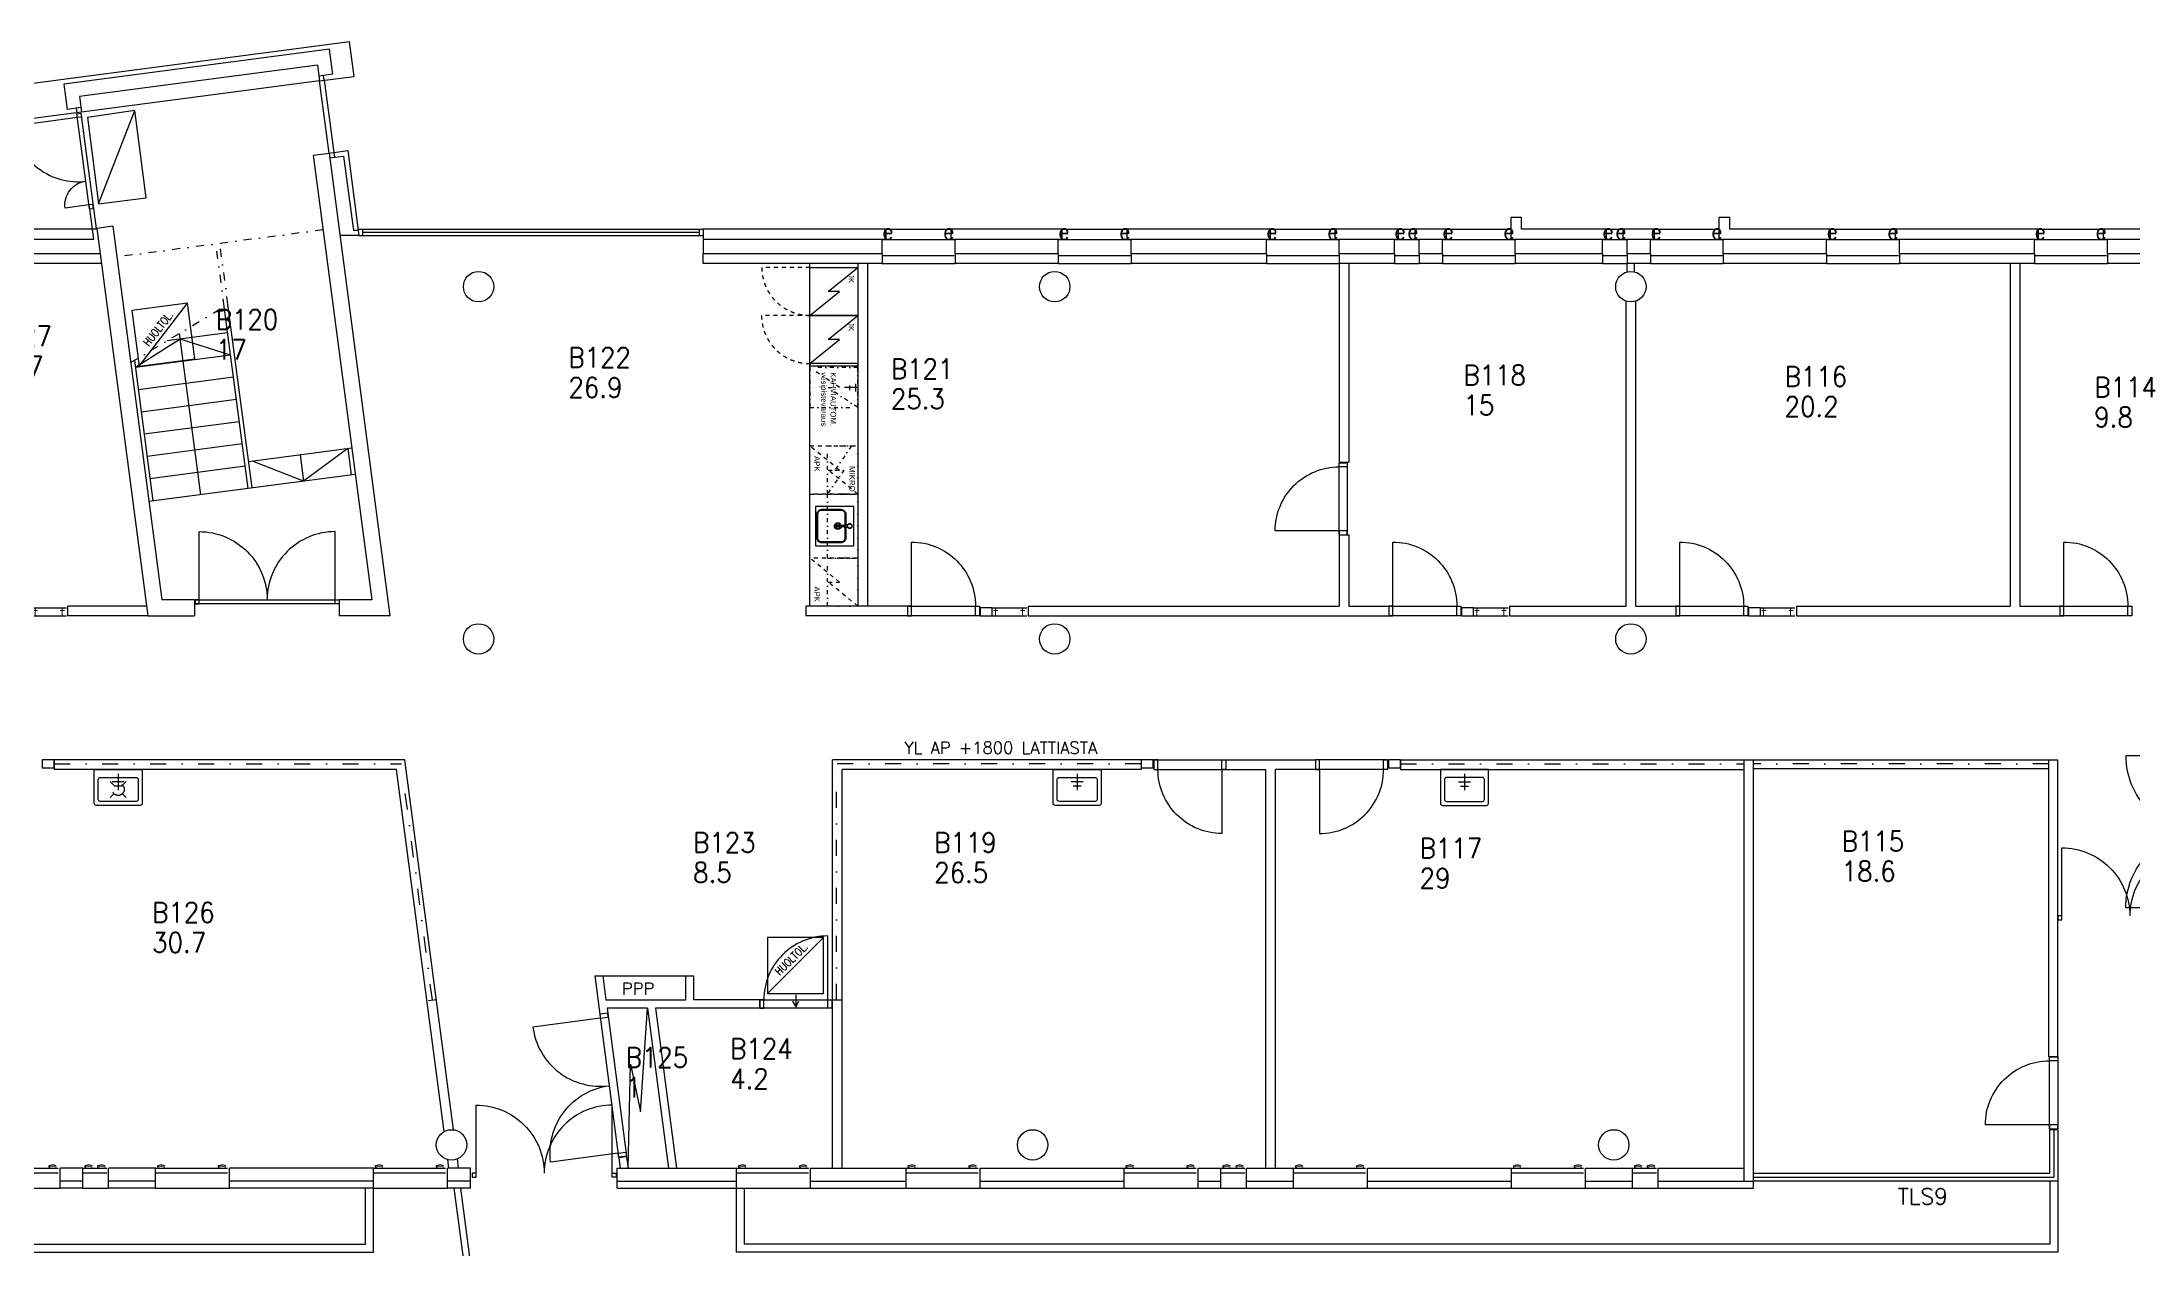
# Model space of a CAD drawing. Extents: x 8540 to 123584, y 9876 to 72527.
# Drawn here: x 46242 to 72365, y 52030 to 67098 of the extents above; entities that cross this region are included whole.
import ezdxf
from ezdxf.enums import TextEntityAlignment as Align

# ---------------------------------------------------------------- set-up
doc = ezdxf.new("R2010")
doc.units = 0
doc.header["$LTSCALE"] = 100
doc.header["$MEASUREMENT"] = 0
for name, pattern in [('KL', [2, 1, -1]), ('KP', [4, 2, -2]), ('PKL', [3, 1, -1, 0, -1]), ('PKP', [6, 2, -2, 0, -2])]:
    doc.linetypes.add(name, pattern=pattern)
for name, color, linetype in [('ART1100T0', 7, 'CONTINUOUS'), ('ART1100T3', 7, 'CONTINUOUS'), ('ART1100TB', 7, 'CONTINUOUS'), ('fm_omat', 7, 'CONTINUOUS'), ('M00402', 7, 'CONTINUOUS'), ('M06001', 7, 'CONTINUOUS'), ('M06037', 8, 'CONTINUOUS'), ('M06041', 8, 'CONTINUOUS'), ('M06051', 3, 'CONTINUOUS'), ('M06080', 253, 'CONTINUOUS'), ('M06081', 8, 'CONTINUOUS')]:
    doc.layers.add(name, color=color, linetype=linetype)
doc.styles.add('ARIAL', font='arial.ttf')
doc.styles.add('S', font='ROMANS.shx', dxfattribs={"width": 0.8})
doc.styles.get("Standard").update_dxf_attribs({"font": 'simplex.shx'})

# ---------------------------------------------------------------- blocks, each defined once
blk = doc.blocks.new('AIOA_SAVE1')
at = {"layer": 'M06081'}
for p, q in [((0, 0), (200, 0)), ((100, 75), (100, -75)), ((150, 50), (150, -50))]:
    blk.add_line(p, q, dxfattribs=at)
blk = doc.blocks.new('AIOA_SAPA6')
at = {"layer": 'M06081'}
for points in [[(0, 300), (425, 300, -0.414214), (450, 275), (450, -275, -0.414214), (425, -300), (0, -300)], [(100, 225, -0.414214), (125, 250), (375, 250, -0.414214), (400, 225), (400, -225, -0.414214), (375, -250), (125, -250, -0.414214), (100, -225)]]:
    blk.add_lwpolyline(points, format="xyb", close=True, dxfattribs=at)
blk.add_blockref('AIOA_SAVE1', (57, 0), dxfattribs=at)
blk = doc.blocks.new('AIOA_IKK-C')
at = {"layer": 'M06041', "linetype": 'ByBlock'}
for p, q in [((0, 0), (1000, 0)), ((0, -100), (1000, -100))]:
    blk.add_line(p, q, dxfattribs=at)
at = {"layer": 'M06037', "width": 0.9, "flags": 8}
for p in [(50, 0), (950, 0)]:
    blk.add_attdef('SARANA', text='', height=50, dxfattribs=at).set_placement(p, align=Align.MIDDLE)
at = {"layer": 'M06037', "width": 0.9}
for tag, p, flags in [('IKKKDI', (50, -700), 8), ('IKKNRO', (50, -850), 8), ('IKKYLE', (50, -1000), 9)]:
    blk.add_attdef(tag, p, '', height=125, dxfattribs=dict(at, flags=flags))
at = {"layer": 'M06041', "flags": 8}
blk.add_attdef('E', (0, 0), '', height=100, dxfattribs=at)
blk.add_attdef('E', text='', height=100, dxfattribs=at).set_placement((500, 0), align=Align.CENTER)
blk.add_attdef('E', text='', height=100, dxfattribs=at).set_placement((1000, 0), align=Align.RIGHT)
blk = doc.blocks.new('KAIVO2')
at = {"layer": 'M06081'}
for p, q in [((-50, 50), (-100, 100)), ((50, 50), (100, 100)), ((-100, -100), (-50, -50)), ((100, -100), (50, -50))]:
    blk.add_line(p, q, dxfattribs=at)
at = {"layer": 'M06081', "linetype": 'KP'}
blk.add_circle((0, 0), 75, dxfattribs=at)
blk = doc.blocks.new('AIOA_IKK-B')
at = {"layer": 'M06041', "linetype": 'ByBlock'}
for p, q in [((0, 100), (1000, 100)), ((0, 0), (1000, 0))]:
    blk.add_line(p, q, dxfattribs=at)
at = {"layer": 'M06037', "width": 0.9}
for tag, p, flags in [('IKKYLE', (50, 875), 9), ('IKKNRO', (50, 725), 8), ('IKKKDI', (50, 575), 8)]:
    blk.add_attdef(tag, p, '', height=125, dxfattribs=dict(at, flags=flags))
at = {"layer": 'M06037', "width": 0.9, "flags": 8}
for p in [(50, 0), (950, 0)]:
    blk.add_attdef('SARANA', text='', height=50, dxfattribs=at).set_placement(p, align=Align.MIDDLE)
at = {"layer": 'M06041', "flags": 8}
blk.add_attdef('F', (0, 0), '', height=100, dxfattribs=at)
blk.add_attdef('F', text='', height=100, dxfattribs=at).set_placement((500, 0), align=Align.CENTER)
blk.add_attdef('F', text='', height=100, dxfattribs=at).set_placement((1000, 0), align=Align.RIGHT)
blk = doc.blocks.new('A$C085C27ED')
at = {"layer": 'M06080'}
blk.add_line((603, 4230), (603, 4270), dxfattribs=at)
at = {"layer": 'M06080', "linetype": 'Continuous'}
for p, q in [((904, 999), (904, 1000)), ((913, 1009), (1013, 1010)), ((1014, 990), (914, 989)), ((1013, 1010), (1030, 1010)), ((1030, 990), (1014, 990)), ((1026, 998), (1026, 1002)), ((1034, 1011), (1103, 1026)), ((1103, 974), (1034, 988))]:
    blk.add_line(p, q, dxfattribs=at)
at = {"layer": 'M06080', "linetype": 'KL', "ltscale": 0.5}
for points in [[(603, 4231), (3, 4231, 0.414214), (603, 3631)], [(600, 3631), (0, 3631, 0.414214), (599, 3031)]]:
    blk.add_lwpolyline(points, format="xyb", dxfattribs=at)
at = {"layer": 'M06080'}
for points in [[(603, 3631), (974, 3930), (832, 3930), (1203, 4230)], [(603, 3031), (974, 3330), (832, 3330), (1203, 3630)], [(1203, 2730), (1035, 2730), (1035, 2730)], [(1100, 2757), (1100, 2696)], [(1176, 2776), (1176, 2679)]]:
    blk.add_lwpolyline(points, dxfattribs=at)
for points in [[(603, 0), (603, 4230), (1203, 4230), (1203, 0)], [(603, 3630), (603, 4230), (1203, 4230), (1203, 3630)], [(603, 3030), (603, 3630), (1203, 3630), (1203, 3030)], [(603, 3030), (603, 3000), (1203, 3000), (1203, 3030)], [(673, 1246), (673, 754), (1153, 754), (1153, 1246)]]:
    blk.add_lwpolyline(points, close=True, dxfattribs=at)
at = {"layer": 'M06080', "linetype": 'PKL', "ltscale": 0.5}
for points in [[(603, 2980), (603, 2480), (1203, 2480), (1203, 2980)], [(823, 1400), (823, 2000), (1203, 2000), (1203, 1400)], [(823, 600), (823, 1400), (1203, 1400), (1203, 600)], [(823, 0), (823, 600), (1203, 600), (1203, 0)]]:
    blk.add_lwpolyline(points, close=True, dxfattribs=at)
for points in [[(1203, 2480), (833, 2730), (974, 2730), (603, 2980)], [(1124, 2000), (918, 1700), (1030, 1700), (823, 1400)]]:
    blk.add_lwpolyline(points, dxfattribs=at)
at = {"layer": 'M06080', "linetype": 'KL', "ltscale": 0.5}
for points in [[(603, 1400), (603, 2000), (1203, 2000), (1203, 1400)], [(603, 600), (603, 1400), (1203, 1400), (1203, 600)]]:
    blk.add_lwpolyline(points, close=True, dxfattribs=at)
for points in [[(1203, 1400), (833, 1700), (974, 1700), (603, 2000)], [(1203, 0), (833, 300), (974, 300), (603, 600)]]:
    blk.add_lwpolyline(points, dxfattribs=at)
at = {"layer": 'M06080'}
blk.add_lwpolyline([(1053, 851, -0.414848), (993, 791), (753, 791, -0.414214), (693, 851), (693, 1149, -0.414214), (753, 1209), (993, 1209, -0.414931), (1053, 1149)], format="xyb", close=True, dxfattribs=at)
blk.add_lwpolyline([(1043, 851), (1043, 851, -0.414908), (993, 801), (753, 801, -0.414214), (703, 851), (703, 1149, -0.414214), (753, 1199), (993, 1199, -0.415), (1043, 1149), (1043, 851)], format="xyb", dxfattribs=at)
at = {"layer": 'M06080', "linetype": 'Continuous'}
for centre, radius in [((953, 1000), 42.2), ((953, 1000), 32.2), ((1103, 1000), 26)]:
    blk.add_circle(centre, radius, dxfattribs=at)
for centre, radius, start, end in [((913, 1000), 9, 90.2285, 180.199), ((914, 999), 10, 180.2286, 270.199), ((1036, 1002), 10, 101.954, 180.229), ((1036, 998), 9.99, 180.1933, 258.5887), ((1103, 1000), 30, 226.6965, 133.834)]:
    blk.add_arc(centre, radius, start, end, dxfattribs=at)
at = {"layer": 'M06080', "char_height": 70, "rotation": 270, "style": 'ARIAL'}
for s, width, insert, attachment_point in [('JK', 132.95, (1157, 4034), 3), ('JK', 176.13, (1157, 3434), 3), ('KAHVIAUTOM.\\Pvesipistevaraus', 1914.28, (932, 2921), 1), ('APK', 212.38, (728, 1680), 3), ('MIKRO', 417.65, (1167, 1428), 3), ('APK', 400.32, (728, 51), 3)]:
    blk.add_mtext_dynamic_manual_height_columns(s, width=width, gutter_width=1250, heights=[0], dxfattribs=dict(at, insert=insert, attachment_point=attachment_point))
blk = doc.blocks.new('AIOA_HUONE')
at = {"layer": 'ART1100T0', "width": 0.9}
blk.add_attdef('HNENUM', (56, 73), '', height=250, dxfattribs=at)
at = {"layer": 'ART1100T3', "width": 0.9}
blk.add_attdef('HNEALA', (56, -302), '', height=250, dxfattribs=at)

msp = doc.modelspace()

# ---------------------------------------------------------------- linework, layer by layer
at = {"layer": 'fm_omat'}
msp.add_line((55840, 60050), (55790, 60050), dxfattribs=at)
at = {"layer": 'M00402'}
msp.add_line((53252, 55430), (54292, 55430), dxfattribs=at)
msp.add_lwpolyline([(53568, 53030), (53599, 54327), (53725, 53733), (53809, 55030)], dxfattribs=at)
at = {"layer": 'M06001'}
for p, q in [((50087, 67098), (45095, 66441)), ((49837, 67005), (46516, 66568)), ((49878, 66693), (49837, 67005)), ((50144, 66667), (50087, 67098)), ((49687, 66809), (46712, 66417)), ((49687, 66809), (49713, 66610)), ((49878, 66693), (49705, 66670)), ((49713, 66610), (50144, 66667)), ((49772, 66618), (49764, 66678)), ((46516, 66568), (46557, 66255)), ((46712, 66417), (46738, 66219)), ((49713, 66610), (46738, 66219)), ((46738, 66219), (45152, 66010)), ((46731, 66278), (46557, 66255)), ((46671, 66270), (46679, 66211)), ((49633, 65682), (49832, 65708)), ((49633, 65682), (50364, 60130)), ((49832, 65708), (50065, 65739)), ((49832, 65708), (50592, 59930)), ((49839, 65649), (50013, 65672)), ((49891, 65716), (49899, 65657)), ((50013, 65672), (50136, 64740)), ((50065, 65739), (50204, 64680)), ((47128, 64794), (46929, 64768)), ((64605, 64630), (64605, 64910)), ((64605, 64910), (64735, 64910)), ((64735, 64760), (64735, 64910)), ((67205, 64630), (67205, 64910)), ((67205, 64910), (67335, 64910)), ((67335, 64760), (67335, 64910)), ((46870, 64760), (45405, 64760)), ((46887, 64630), (45405, 64630)), ((46870, 64760), (46887, 64630)), ((46931, 64760), (46870, 64760)), ((46929, 64768), (47566, 59930)), ((50204, 64680), (49967, 64680)), ((50196, 64740), (50136, 64740)), ((56795, 64760), (54505, 64760)), ((54505, 64760), (54505, 64630)), ((56795, 64630), (54505, 64630)), ((54505, 64630), (54505, 64450)), ((56745, 64450), (56745, 64630)), ((56795, 64630), (56795, 64760)), ((58995, 64760), (57605, 64760)), ((57605, 64630), (57605, 64760)), ((58995, 64630), (57605, 64630)), ((57655, 64450), (57655, 64630)), ((58945, 64450), (58945, 64630)), ((58995, 64630), (58995, 64760)), ((59805, 64630), (59805, 64760)), ((61595, 64760), (59805, 64760)), ((61595, 64630), (59805, 64630)), ((59855, 64450), (59855, 64630)), ((61545, 64450), (61545, 64630)), ((61595, 64630), (61595, 64760)), ((62405, 64630), (62405, 64760)), ((63195, 64760), (62405, 64760)), ((63195, 64630), (62405, 64630)), ((62455, 64450), (62455, 64630)), ((63145, 64450), (63145, 64630)), ((63195, 64630), (63195, 64760)), ((63795, 64760), (63405, 64760)), ((63405, 64630), (63405, 64760)), ((63795, 64630), (63405, 64630)), ((63455, 64450), (63455, 64630)), ((63745, 64450), (63745, 64630)), ((63795, 64630), (63795, 64760)), ((65795, 64630), (64605, 64630)), ((64655, 64450), (64655, 64630)), ((65795, 64760), (64735, 64760)), ((65745, 64450), (65745, 64630)), ((65795, 64630), (65795, 64760)), ((66395, 64760), (66005, 64760)), ((66005, 64630), (66005, 64760)), ((66395, 64630), (66005, 64630)), ((66055, 64450), (66055, 64630)), ((66345, 64450), (66345, 64630)), ((66395, 64630), (66395, 64760)), ((68595, 64630), (67205, 64630)), ((67255, 64450), (67255, 64630)), ((68595, 64760), (67335, 64760)), ((68545, 64450), (68545, 64630)), ((68595, 64630), (68595, 64760)), ((69405, 64630), (69405, 64760)), ((71195, 64760), (69405, 64760)), ((71195, 64630), (69405, 64630)), ((69455, 64450), (69455, 64630)), ((71145, 64450), (71145, 64630)), ((71195, 64630), (71195, 64760)), ((74195, 64760), (72005, 64760)), ((72005, 64630), (72005, 64760)), ((74065, 64630), (72005, 64630)), ((72055, 64450), (72055, 64630)), ((46971, 64450), (45455, 64450)), ((46987, 64330), (45455, 64330)), ((56745, 64450), (54505, 64450)), ((54505, 64330), (54505, 64450)), ((56745, 64330), (54505, 64330)), ((56440, 64330), (56440, 60050)), ((56560, 64330), (56560, 60050)), ((56745, 64450), (56745, 64330)), ((58945, 64450), (57655, 64450)), ((57655, 64450), (57655, 64330)), ((58945, 64330), (57655, 64330)), ((58945, 64450), (58945, 64330)), ((59855, 64450), (59855, 64330)), ((61545, 64450), (59855, 64450)), ((61545, 64330), (59855, 64330)), ((61545, 64450), (61545, 64330)), ((62455, 64450), (62455, 64330)), ((63145, 64450), (62455, 64450)), ((62455, 64330), (62455, 61850)), ((63145, 64330), (62455, 64330)), ((62575, 64330), (62575, 61850)), ((63145, 64450), (63145, 64330)), ((63745, 64450), (63455, 64450)), ((63455, 64450), (63455, 64330)), ((63745, 64330), (63455, 64330)), ((63745, 64450), (63745, 64330)), ((64655, 64450), (64655, 64330)), ((65745, 64450), (64655, 64450)), ((65745, 64330), (64655, 64330)), ((65745, 64450), (65745, 64330)), ((66345, 64450), (66055, 64450)), ((66055, 64450), (66055, 64330)), ((66055, 64225), (66055, 64330)), ((66345, 64330), (66055, 64330)), ((66145, 64225), (66145, 64330)), ((66345, 64450), (66345, 64330)), ((67255, 64450), (67255, 64330)), ((68545, 64450), (67255, 64450)), ((68545, 64330), (67255, 64330)), ((68545, 64450), (68545, 64330)), ((69455, 64450), (69455, 64330)), ((71145, 64450), (69455, 64450)), ((71145, 64330), (69455, 64330)), ((70840, 64330), (70840, 60050)), ((70960, 64330), (70960, 60050)), ((71145, 64450), (71145, 64330)), ((74195, 64450), (72055, 64450)), ((72055, 64450), (72055, 64330)), ((74195, 64330), (72055, 64330)), ((66040, 60050), (66040, 63860)), ((66160, 60050), (66160, 63860)), ((62455, 61850), (62575, 61850)), ((62455, 60940), (62575, 60940)), ((62455, 60940), (62455, 60050)), ((62575, 60940), (62575, 60050)), ((48148, 60130), (47742, 60130)), ((48148, 60130), (48148, 59930)), ((50364, 60130), (49958, 60130)), ((49958, 60130), (49958, 59930)), ((46569, 59930), (46569, 60050)), ((47551, 60050), (46569, 60050)), ((47566, 59930), (46569, 59930)), ((47566, 59930), (48148, 59930)), ((50592, 59930), (49958, 59930)), ((55790, 60050), (55790, 59930)), ((57060, 59930), (55790, 59930)), ((57060, 60050), (55840, 60050)), ((57060, 60050), (57060, 59930)), ((58570, 60050), (58570, 59930)), ((58570, 60050), (62455, 60050)), ((58570, 59930), (63075, 59930)), ((62575, 60050), (63075, 60050)), ((63075, 60050), (63075, 59930)), ((64585, 60050), (64585, 59930)), ((64585, 60050), (66040, 60050)), ((64585, 59930), (66660, 59930)), ((66160, 60050), (66660, 60050)), ((66660, 60050), (66660, 59930)), ((68170, 60050), (68170, 59930)), ((68170, 60050), (70840, 60050)), ((68170, 59930), (71460, 59930)), ((70960, 60050), (71460, 60050)), ((71460, 60050), (71460, 59930)), ((50779, 58130), (46397, 58130)), ((46397, 58130), (46397, 58010)), ((50674, 58010), (46397, 58010)), ((51269, 53486), (50674, 58010)), ((51387, 53508), (50779, 58130)), ((59980, 58130), (56124, 58130)), ((56124, 55130), (56124, 58130)), ((56244, 53030), (56244, 58010)), ((59980, 58010), (56244, 58010)), ((59980, 58130), (59980, 58010)), ((61040, 58130), (62160, 58130)), ((61040, 58130), (61040, 58010)), ((61040, 58010), (61540, 58010)), ((61540, 53030), (61540, 58010)), ((61660, 53030), (61660, 58010)), ((62160, 58010), (61660, 58010)), ((62160, 58130), (62160, 58010)), ((63220, 58130), (63220, 58010)), ((63220, 58130), (71325, 58130)), ((63220, 58010), (67514, 58010)), ((67514, 52865), (67514, 58130)), ((67634, 52780), (67634, 58130)), ((67634, 58020), (71325, 58020)), ((71325, 54420), (71325, 58130)), ((71325, 58130), (71435, 58130)), ((71435, 54420), (71435, 58130)), ((56124, 53030), (56124, 55793)), ((53152, 55430), (53215, 54952)), ((53152, 55430), (53252, 55430)), ((53252, 55430), (53292, 55130)), ((54292, 55130), (54292, 55430)), ((54292, 55430), (54392, 55430)), ((54392, 55130), (54392, 55430)), ((53292, 55130), (54292, 55130)), ((55214, 55130), (54392, 55130)), ((55214, 55030), (55214, 55130)), ((53314, 54965), (53215, 54952)), ((53809, 55030), (53305, 55030)), ((53305, 55030), (53314, 54965)), ((53809, 55030), (54073, 53030)), ((55214, 55030), (53910, 55030)), ((53910, 55030), (54174, 53030)), ((71435, 54420), (71325, 54420)), ((46470, 52780), (46470, 53030)), ((46755, 53030), (46470, 53030)), ((46755, 52780), (46755, 53030)), ((47663, 53030), (47075, 53030)), ((47075, 52780), (47075, 53030)), ((47663, 52780), (47663, 53030)), ((48588, 52780), (48588, 53030)), ((50386, 53030), (48588, 53030)), ((50386, 52780), (50386, 53030)), ((51312, 52780), (51312, 53030)), ((51597, 53030), (51312, 53030)), ((51329, 53030), (51315, 53136)), ((51450, 53030), (51435, 53145)), ((51597, 52780), (51597, 53030)), ((53430, 52780), (53430, 53030)), ((53430, 53030), (54925, 53030)), ((53550, 53170), (53451, 53157)), ((53451, 53157), (53468, 53030)), ((53550, 53170), (53568, 53030)), ((54925, 52780), (54925, 53030)), ((55850, 53030), (57043, 53030)), ((55850, 52780), (55850, 53030)), ((57043, 52780), (57043, 53030)), ((57969, 52780), (57969, 53030)), ((57969, 53030), (59767, 53030)), ((59767, 52780), (59767, 53030)), ((60692, 52780), (60692, 53030)), ((60692, 53030), (60977, 53030)), ((60977, 52780), (60977, 53030)), ((61297, 52780), (61297, 53030)), ((61297, 53030), (61885, 53030)), ((61885, 52780), (61885, 53030)), ((62810, 53030), (64608, 53030)), ((62810, 52780), (62810, 53030)), ((64608, 52780), (64608, 53030)), ((65533, 52780), (65533, 53030)), ((65533, 53030), (66121, 53030)), ((66121, 52780), (66121, 53030)), ((66441, 52780), (66441, 53030)), ((66441, 53030), (67514, 53030)), ((46755, 52865), (46470, 52865)), ((46755, 52780), (46470, 52780)), ((47663, 52865), (47075, 52865)), ((47663, 52780), (47075, 52780)), ((50386, 52865), (48588, 52865)), ((50386, 52780), (48588, 52780)), ((51597, 52865), (51312, 52865)), ((51597, 52780), (51312, 52780)), ((53430, 52865), (54925, 52865)), ((53430, 52780), (54925, 52780)), ((55850, 52865), (57043, 52865)), ((55850, 52780), (57043, 52780)), ((57969, 52865), (59767, 52865)), ((57969, 52780), (59767, 52780)), ((60692, 52865), (60977, 52865)), ((60692, 52780), (60977, 52780)), ((61297, 52865), (61885, 52865)), ((61297, 52780), (61885, 52780)), ((62810, 52865), (64608, 52865)), ((62810, 52780), (64608, 52780)), ((65533, 52865), (66121, 52865)), ((65533, 52780), (66121, 52780)), ((66441, 52865), (67634, 52865)), ((66441, 52780), (67634, 52780))]:
    msp.add_line(p, q, dxfattribs=at)
for centre in [(51700, 64040), (58900, 64040), (66100, 64040), (51700, 59640), (58900, 59640), (66100, 59640), (51362, 53320), (58624, 53320), (65886, 53320)]:
    msp.add_circle(centre, 190, dxfattribs=at)
at = {"layer": 'M06037'}
for p, q in [((46952, 65073), (47403, 66242)), ((47128, 64794), (47742, 60130)), ((47459, 63047), (48061, 63832)), ((48412, 63726), (48527, 63741)), ((48820, 61520), (48521, 63791)), ((48869, 61527), (48567, 63819)), ((48564, 63464), (47806, 63364)), ((47960, 63455), (48225, 61442)), ((47399, 63120), (47630, 61364)), ((48600, 63186), (47411, 63029)), ((48637, 62908), (47447, 62752)), ((48673, 62631), (47484, 62474)), ((48710, 62353), (47520, 62196)), ((48746, 62075), (47557, 61919)), ((50115, 62024), (48826, 61854)), ((49470, 61939), (49514, 61612)), ((50065, 62017), (50108, 61690)), ((50158, 61696), (47580, 61357)), ((48783, 61798), (47593, 61641)), ((55311, 55210), (56011, 55910))]:
    msp.add_line(p, q, dxfattribs=at)
at = {"layer": 'M06037', "linetype": 'PKL'}
for p, q in [((49756, 64750), (47178, 64411)), ((48521, 63791), (48418, 64574)), ((48567, 63819), (48467, 64580)), ((47352, 63092), (48567, 63819))]:
    msp.add_line(p, q, dxfattribs=at)
at = {"layer": 'M06037'}
for points in [[(46952, 65073), (47547, 65151), (47403, 66242), (46813, 66153)], [(47459, 63047), (48153, 63138), (48061, 63832), (47367, 63741)], [(55311, 55210), (56011, 55210), (56011, 55910), (55311, 55910)]]:
    msp.add_lwpolyline(points, close=True, dxfattribs=at)
for points in [[(48600, 63186), (47969, 63385), (47411, 63029)], [(50065, 62017), (49514, 61612), (48876, 61861)]]:
    msp.add_lwpolyline(points, dxfattribs=at)
at = {"layer": 'M06041'}
for p, q in [((49772, 66618), (49891, 65716)), ((49832, 65708), (49713, 66610)), ((50193, 64760), (54505, 64760)), ((50204, 64680), (54505, 64680)), ((50254, 64680), (50254, 64760)), ((50254, 64720), (54455, 64720)), ((54455, 64760), (54455, 64680)), ((56795, 64760), (57605, 64760)), ((58995, 64760), (59805, 64760)), ((61595, 64760), (62405, 64760)), ((63195, 64760), (63405, 64760)), ((63795, 64760), (64605, 64760)), ((65795, 64760), (66005, 64760)), ((66395, 64760), (67205, 64760)), ((68595, 64760), (69405, 64760)), ((71195, 64760), (72005, 64760)), ((56745, 64330), (57655, 64330)), ((58945, 64330), (59855, 64330)), ((61545, 64330), (62455, 64330)), ((63145, 64330), (63455, 64330)), ((63745, 64330), (64655, 64330)), ((65745, 64330), (66055, 64330)), ((66345, 64330), (67255, 64330)), ((68545, 64330), (69455, 64330)), ((71145, 64330), (72055, 64330)), ((51074, 55123), (51173, 55137)), ((71335, 52967), (71335, 53510)), ((71435, 53510), (71335, 53510)), ((71385, 53510), (71385, 52917)), ((71435, 53510), (71435, 52867)), ((45545, 52780), (46470, 52780)), ((46755, 52780), (47075, 52780)), ((47663, 52780), (48588, 52780)), ((50386, 52780), (51312, 52780)), ((51392, 52780), (51912, 48830)), ((51473, 52780), (51992, 48840)), ((54925, 52780), (55850, 52780)), ((57043, 52780), (57969, 52780)), ((59767, 52780), (60692, 52780)), ((60977, 52780), (61297, 52780)), ((61885, 52780), (62810, 52780)), ((64608, 52780), (65533, 52780)), ((66121, 52780), (66441, 52780)), ((67634, 52967), (71335, 52967)), ((67634, 52917), (71385, 52917)), ((71435, 52867), (67634, 52867))]:
    msp.add_line(p, q, dxfattribs=at)
at = {"layer": 'M06041', "linetype": 'PKP'}
for p, q in [((46397, 58080), (50735, 58080)), ((51123, 55130), (50735, 58080)), ((56174, 55130), (56174, 58080)), ((59980, 58080), (56174, 58080)), ((63220, 58080), (67514, 58080)), ((71325, 58080), (67634, 58080)), ((56124, 55130), (56244, 55130))]:
    msp.add_line(p, q, dxfattribs=at)
at = {"layer": 'M06051', "linetype": 'ByBlock'}
for p, q in [((46680, 66201), (46730, 66208)), ((46837, 65011), (46680, 66201)), ((46687, 66152), (46680, 66201)), ((46736, 66158), (46687, 66152)), ((46730, 66208), (46886, 65018)), ((46730, 66208), (46736, 66158)), ((46880, 65067), (46830, 65061)), ((46830, 65061), (46837, 65011)), ((46886, 65018), (46880, 65067)), ((46837, 65011), (46886, 65018)), ((62455, 60940), (62455, 61840)), ((62555, 61840), (62555, 60940)), ((48158, 60130), (48158, 60080)), ((48158, 60130), (49958, 60130)), ((48208, 60130), (48158, 60130)), ((48208, 60080), (48208, 60130)), ((49908, 60080), (49908, 60130)), ((49908, 60130), (49958, 60130)), ((49958, 60130), (49958, 60080)), ((49958, 60080), (48158, 60080)), ((48158, 60080), (48208, 60080)), ((49958, 60080), (49908, 60080)), ((57060, 60050), (57960, 60050)), ((57110, 60050), (57060, 60050)), ((57060, 60050), (57060, 59930)), ((57960, 59930), (57060, 59930)), ((57060, 59930), (57110, 59930)), ((57110, 59930), (57110, 60050)), ((57910, 59930), (57910, 60050)), ((57910, 60050), (57960, 60050)), ((57960, 59930), (57910, 59930)), ((57960, 60050), (57960, 59930)), ((63075, 60050), (63975, 60050)), ((63125, 60050), (63075, 60050)), ((63075, 60050), (63075, 59930)), ((63975, 59930), (63075, 59930)), ((63075, 59930), (63125, 59930)), ((63125, 59930), (63125, 60050)), ((63925, 59930), (63925, 60050)), ((63925, 60050), (63975, 60050)), ((63975, 59930), (63925, 59930)), ((63975, 60050), (63975, 59930)), ((66660, 60050), (67560, 60050)), ((66710, 60050), (66660, 60050)), ((66660, 60050), (66660, 59930)), ((67560, 59930), (66660, 59930)), ((66660, 59930), (66710, 59930)), ((66710, 59930), (66710, 60050)), ((67510, 59930), (67510, 60050)), ((67510, 60050), (67560, 60050)), ((67560, 59930), (67510, 59930)), ((67560, 60050), (67560, 59930)), ((71460, 60050), (72360, 60050)), ((71510, 60050), (71460, 60050)), ((71460, 60050), (71460, 59930)), ((72360, 59930), (71460, 59930)), ((71460, 59930), (71510, 59930)), ((71510, 59930), (71510, 60050)), ((72310, 59930), (72310, 60050)), ((72310, 60050), (72360, 60050)), ((72360, 59930), (72310, 59930)), ((72360, 60050), (72360, 59930)), ((60140, 58130), (61040, 58130)), ((60190, 58130), (60140, 58130)), ((60140, 58130), (60140, 58010)), ((60140, 58010), (61040, 58010)), ((60140, 58010), (60190, 58010)), ((60190, 58010), (60190, 58130)), ((60990, 58130), (61040, 58130)), ((60990, 58010), (60990, 58130)), ((61040, 58010), (60990, 58010)), ((61040, 58130), (61040, 58010)), ((63060, 58130), (62160, 58130)), ((62210, 58130), (62160, 58130)), ((62160, 58130), (62160, 58010)), ((63060, 58010), (62160, 58010)), ((62160, 58010), (62210, 58010)), ((62210, 58010), (62210, 58130)), ((63010, 58010), (63010, 58130)), ((63010, 58130), (63060, 58130)), ((63060, 58010), (63010, 58010)), ((63060, 58130), (63060, 58010)), ((71435, 56130), (71435, 56180)), ((71485, 56180), (71435, 56180)), ((71435, 56180), (71435, 56130)), ((71485, 56130), (71485, 56180)), ((71435, 56130), (71485, 56130)), ((55214, 55130), (56114, 55130)), ((53215, 54952), (53449, 53167)), ((53314, 54965), (53549, 53180)), ((56114, 55030), (55214, 55030)), ((71330, 53520), (71330, 54420)), ((71330, 54370), (71330, 54420)), ((71330, 54420), (71435, 54420)), ((71435, 54370), (71330, 54370)), ((71435, 54420), (71435, 53520)), ((71435, 54420), (71435, 54370)), ((71435, 53570), (71330, 53570)), ((71330, 53570), (71330, 53520)), ((71435, 53520), (71435, 53570)), ((71330, 53520), (71435, 53520)), ((51620, 52967), (51620, 52917)), ((51670, 52967), (51620, 52967)), ((51620, 52967), (51620, 52917)), ((51620, 52917), (51670, 52917)), ((51670, 52917), (51670, 52967)), ((53370, 52917), (53370, 52967)), ((53370, 52967), (53420, 52967)), ((53420, 52917), (53370, 52917)), ((53420, 52967), (53420, 52917)), ((53420, 52967), (53420, 52917))]:
    msp.add_line(p, q, dxfattribs=at)
at = {"layer": 'M06051'}
for p, q in [((46837, 65011), (46870, 64759)), ((46886, 65018), (46920, 64767)), ((58120, 60030), (57970, 60030)), ((57970, 60030), (57970, 59930)), ((57970, 59930), (58120, 59930)), ((58120, 59930), (58120, 60030)), ((64135, 60030), (63985, 60030)), ((63985, 60030), (63985, 59930)), ((63985, 59930), (64135, 59930)), ((64135, 59930), (64135, 60030)), ((67720, 60030), (67570, 60030)), ((67570, 60030), (67570, 59930)), ((67570, 59930), (67720, 59930)), ((67720, 59930), (67720, 60030)), ((46397, 58130), (46247, 58130)), ((46247, 58130), (46247, 58030)), ((46247, 58030), (46397, 58030)), ((46397, 58030), (46397, 58130)), ((60130, 58130), (59980, 58130)), ((59980, 58130), (59980, 58030)), ((59980, 58030), (60130, 58030)), ((60130, 58030), (60130, 58130)), ((63220, 58130), (63070, 58130)), ((63070, 58130), (63070, 58030)), ((63070, 58030), (63220, 58030)), ((63220, 58030), (63220, 58130)), ((55664, 55193), (55664, 55046)), ((55623, 55114), (55664, 55046)), ((55664, 55046), (55704, 55114))]:
    msp.add_line(p, q, dxfattribs=at)
at = {"layer": 'M06051', "linetype": 'ByBlock'}
for points in [[(46687, 66152), (45894, 66047, 0.414214), (46791, 65358, 0.671351)], [(46830, 65061), (46533, 65022, -0.414214), (46791, 65358, -0.671351)], [(62455, 60990), (61655, 60990, -0.414214), (62455, 61790, -0.671351)], [(48208, 60130), (48208, 60980, -0.414214), (49058, 60130, -0.671351)], [(49908, 60130), (49908, 60980, 0.414214), (49058, 60130, 0.671351)], [(57110, 60050), (57110, 60850, -0.414214), (57910, 60050, -0.671351)], [(63125, 60050), (63125, 60850, -0.414214), (63925, 60050, -0.671351)], [(66710, 60050), (66710, 60850, -0.414214), (67510, 60050, -0.671351)], [(71510, 60050), (71510, 60850, -0.414214), (72310, 60050, -0.671351)], [(60990, 58010), (60990, 57210, -0.414214), (60190, 58010, -0.671351)], [(62210, 58010), (62210, 57210, 0.414214), (63010, 58010, 0.671351)], [(73235, 58180), (72285, 58180, 0.414214), (73235, 57230, 0.671351)], [(73235, 56280), (72285, 56280, -0.414214), (73235, 57230, -0.671351)], [(71485, 56180), (71485, 57030, -0.414214), (72335, 56180, -0.671351)], [(73185, 56180), (73185, 57030, 0.414214), (72335, 56180, 0.671351)], [(56064, 55130), (56064, 55930, 0.414214), (55264, 55130, 0.671351)], [(53221, 54902), (52378, 54791, 0.414214), (53332, 54059, 0.671351)], [(71330, 53570), (70530, 53570, -0.414214), (71330, 54370, -0.671351)], [(51670, 52967), (51670, 53817, -0.414214), (52520, 52967, -0.671351)], [(53370, 52967), (53370, 53817, 0.414214), (52520, 52967, 0.671351)], [(53443, 53217), (52600, 53106, -0.414214), (53332, 54059, -0.671351)]]:
    msp.add_lwpolyline(points, format="xyb", dxfattribs=at)
for points in [[(62555, 61840), (62555, 61790), (62455, 61790), (62455, 61840)], [(62555, 60940), (62555, 60990), (62455, 60990), (62455, 60940)], [(55214, 55030), (55264, 55030), (55264, 55130), (55214, 55130)], [(56114, 55030), (56064, 55030), (56064, 55130), (56114, 55130)], [(53215, 54952), (53221, 54902), (53320, 54915), (53314, 54965)], [(53449, 53167), (53443, 53217), (53542, 53230), (53549, 53180)]]:
    msp.add_lwpolyline(points, close=True, dxfattribs=at)
at = {"layer": 'M06080'}
for points in [[(25646, 35586), (26340, 35678), (24181, 52080), (50286, 52080), (50286, 52780)], [(25659, 35487), (26453, 35591), (24295, 51980), (50386, 51980), (50386, 52780)], [(71435, 52867), (71435, 51980), (54925, 51980), (54925, 52780)], [(71335, 52867), (71335, 52080), (55025, 52080), (55025, 52780)]]:
    msp.add_lwpolyline(points, dxfattribs=at)

# ---------------------------------------------------------------- block references
at = {"layer": 'ART1100TB'}
for p, values in [((48360, 63432), {'HNENUM': 'B120', 'HNEALA': '17'}), ((45530, 63226), {'HNENUM': 'B127', 'HNEALA': '11.7'}), ((52767, 62958), {'HNENUM': 'B122', 'HNEALA': '26.9'}), ((56797, 62815), {'HNENUM': 'B121', 'HNEALA': '25.3'}), ((63952, 62738), {'HNENUM': 'B118', 'HNEALA': '15'}), ((67965, 62719), {'HNENUM': 'B116', 'HNEALA': '20.2'}), ((71835, 62587), {'HNENUM': 'B114', 'HNEALA': '9.8'}), ((54325, 56899), {'HNENUM': 'B123', 'HNEALA': '8.5'}), ((57338, 56898), {'HNENUM': 'B119', 'HNEALA': '26.5'}), ((68678, 56915), {'HNENUM': 'B115', 'HNEALA': '18.6'}), ((63404, 56828), {'HNENUM': 'B117', 'HNEALA': '29'}), ((47565, 56026), {'HNENUM': 'B126', 'HNEALA': '30.7'}), ((54788, 54324), {'HNENUM': 'B124', 'HNEALA': '4.2'}), ((53482, 54215), {'HNENUM': 'B125', 'HNEALA': '1'})]:
    msp.add_blockref('AIOA_HUONE', p, dxfattribs=at).add_auto_attribs(values)
at = {"layer": 'M06041'}
ref = msp.add_blockref('AIOA_IKK-C', (56745, 64630), dxfattribs=dict(at, xscale=0.9, yscale=2, zscale=0.9))
ref.add_attrib('E', 'e', dxfattribs={"height": 200, "width": 0.9, "flags": 2}).set_placement((57645, 64630), align=Align.RIGHT)
ref.add_attrib('E', 'e', (56745, 64630), dxfattribs={"height": 200, "width": 0.9, "flags": 2})
ref.add_attrib('E', 'e', dxfattribs={"height": 0.18, "width": 1.35, "flags": 2}).set_placement((57645, 64630), align=Align.CENTER)
ref = msp.add_blockref('AIOA_IKK-C', (58945, 64630), dxfattribs=dict(at, xscale=0.9, yscale=2, zscale=0.9))
ref.add_attrib('E', 'e', dxfattribs={"height": 200, "width": 0.9, "flags": 2}).set_placement((59845, 64630), align=Align.RIGHT)
ref.add_attrib('E', 'e', (58945, 64630), dxfattribs={"height": 200, "width": 0.9, "flags": 2})
ref.add_attrib('E', 'e', dxfattribs={"height": 0.18, "width": 1.35, "flags": 2}).set_placement((59845, 64630), align=Align.CENTER)
ref = msp.add_blockref('AIOA_IKK-C', (61545, 64630), dxfattribs=dict(at, xscale=0.9, yscale=2, zscale=0.9))
ref.add_attrib('E', 'e', dxfattribs={"height": 200, "width": 0.9, "flags": 2}).set_placement((62445, 64630), align=Align.RIGHT)
ref.add_attrib('E', 'e', (61545, 64630), dxfattribs={"height": 200, "width": 0.9, "flags": 2})
ref.add_attrib('E', 'e', dxfattribs={"height": 0.18, "width": 1.35, "flags": 2}).set_placement((62445, 64630), align=Align.CENTER)
ref = msp.add_blockref('AIOA_IKK-C', (63145, 64630), dxfattribs=dict(at, xscale=0.3, yscale=2, zscale=0.3))
ref.add_attrib('E', 'e', dxfattribs={"height": 200, "width": 0.9, "flags": 2}).set_placement((63445, 64630), align=Align.RIGHT)
ref.add_attrib('E', 'e', (63145, 64630), dxfattribs={"height": 200, "width": 0.9, "flags": 2})
ref.add_attrib('E', 'e', dxfattribs={"height": 0.18, "width": 1.35, "flags": 2}).set_placement((63445, 64630), align=Align.CENTER)
ref = msp.add_blockref('AIOA_IKK-C', (63745, 64630), dxfattribs=dict(at, xscale=0.9, yscale=2, zscale=0.9))
ref.add_attrib('E', 'e', dxfattribs={"height": 200, "width": 0.9, "flags": 2}).set_placement((64645, 64630), align=Align.RIGHT)
ref.add_attrib('E', 'e', (63745, 64630), dxfattribs={"height": 200, "width": 0.9, "flags": 2})
ref.add_attrib('E', 'e', dxfattribs={"height": 0.18, "width": 1.35, "flags": 2}).set_placement((64645, 64630), align=Align.CENTER)
ref = msp.add_blockref('AIOA_IKK-C', (65745, 64630), dxfattribs=dict(at, xscale=0.3, yscale=2, zscale=0.3))
ref.add_attrib('E', 'e', dxfattribs={"height": 200, "width": 0.9, "flags": 2}).set_placement((66045, 64630), align=Align.RIGHT)
ref.add_attrib('E', 'e', (65745, 64630), dxfattribs={"height": 200, "width": 0.9, "flags": 2})
ref.add_attrib('E', 'e', dxfattribs={"height": 0.18, "width": 1.35, "flags": 2}).set_placement((66045, 64630), align=Align.CENTER)
ref = msp.add_blockref('AIOA_IKK-C', (66345, 64630), dxfattribs=dict(at, xscale=0.9, yscale=2, zscale=0.9))
ref.add_attrib('E', 'e', dxfattribs={"height": 200, "width": 0.9, "flags": 2}).set_placement((67245, 64630), align=Align.RIGHT)
ref.add_attrib('E', 'e', (66345, 64630), dxfattribs={"height": 200, "width": 0.9, "flags": 2})
ref.add_attrib('E', 'e', dxfattribs={"height": 0.18, "width": 1.35, "flags": 2}).set_placement((67245, 64630), align=Align.CENTER)
ref = msp.add_blockref('AIOA_IKK-C', (68545, 64630), dxfattribs=dict(at, xscale=0.9, yscale=2, zscale=0.9))
ref.add_attrib('E', 'e', dxfattribs={"height": 200, "width": 0.9, "flags": 2}).set_placement((69445, 64630), align=Align.RIGHT)
ref.add_attrib('E', 'e', (68545, 64630), dxfattribs={"height": 200, "width": 0.9, "flags": 2})
ref.add_attrib('E', 'e', dxfattribs={"height": 0.18, "width": 1.35, "flags": 2}).set_placement((69445, 64630), align=Align.CENTER)
ref = msp.add_blockref('AIOA_IKK-C', (71145, 64630), dxfattribs=dict(at, xscale=0.9, yscale=2, zscale=0.9))
ref.add_attrib('E', 'e', dxfattribs={"height": 200, "width": 0.9, "flags": 2}).set_placement((72045, 64630), align=Align.RIGHT)
ref.add_attrib('E', 'e', (71145, 64630), dxfattribs={"height": 200, "width": 0.9, "flags": 2})
ref.add_attrib('E', 'e', dxfattribs={"height": 0.18, "width": 1.35, "flags": 2}).set_placement((72045, 64630), align=Align.CENTER)
ref = msp.add_blockref('AIOA_IKK-B', (46119, 59930), dxfattribs=dict(at, xscale=0.43, zscale=0.43))
ref.add_attrib('F', 'f', dxfattribs={"height": 100, "width": 1.8, "flags": 2}).set_placement((46549, 59930), align=Align.RIGHT)
ref.add_attrib('F', 'f', (46119, 59930), dxfattribs={"height": 100, "width": 1.8, "flags": 2})
ref.add_attrib('F', 'f', dxfattribs={"height": 0.18, "width": 2.7, "flags": 2}).set_placement((46549, 59930), align=Align.CENTER)
ref = msp.add_blockref('AIOA_IKK-B', (58120, 59930), dxfattribs=dict(at, xscale=0.43, zscale=0.43))
ref.add_attrib('F', 'f', dxfattribs={"height": 100, "width": 1.8, "flags": 2}).set_placement((58550, 59930), align=Align.RIGHT)
ref.add_attrib('F', 'f', (58120, 59930), dxfattribs={"height": 100, "width": 1.8, "flags": 2})
ref.add_attrib('F', 'f', dxfattribs={"height": 0.18, "width": 2.7, "flags": 2}).set_placement((58550, 59930), align=Align.CENTER)
ref = msp.add_blockref('AIOA_IKK-B', (64135, 59930), dxfattribs=dict(at, xscale=0.43, zscale=0.43))
ref.add_attrib('F', 'f', dxfattribs={"height": 100, "width": 1.8, "flags": 2}).set_placement((64565, 59930), align=Align.RIGHT)
ref.add_attrib('F', 'f', (64135, 59930), dxfattribs={"height": 100, "width": 1.8, "flags": 2})
ref.add_attrib('F', 'f', dxfattribs={"height": 0.18, "width": 2.7, "flags": 2}).set_placement((64565, 59930), align=Align.CENTER)
ref = msp.add_blockref('AIOA_IKK-B', (67720, 59930), dxfattribs=dict(at, xscale=0.43, zscale=0.43))
ref.add_attrib('F', 'f', dxfattribs={"height": 100, "width": 1.8, "flags": 2}).set_placement((68150, 59930), align=Align.RIGHT)
ref.add_attrib('F', 'f', (67720, 59930), dxfattribs={"height": 100, "width": 1.8, "flags": 2})
ref.add_attrib('F', 'f', dxfattribs={"height": 0.18, "width": 2.7, "flags": 2}).set_placement((68150, 59930), align=Align.CENTER)
ref = msp.add_blockref('AIOA_IKK-C', (45545, 53030), dxfattribs=dict(at, xscale=0.9, yscale=0.6, zscale=0.9))
ref.add_attrib('E', 'e', dxfattribs={"height": 60, "width": 3, "flags": 2}).set_placement((46445, 53030), align=Align.RIGHT)
ref.add_attrib('E', 'e', (45545, 53030), dxfattribs={"height": 60, "width": 3, "flags": 2})
ref.add_attrib('E', 'e', dxfattribs={"height": 0.18, "width": 4.5, "flags": 2}).set_placement((46445, 53030), align=Align.CENTER)
ref = msp.add_blockref('AIOA_IKK-C', (46755, 53030), dxfattribs=dict(at, xscale=0.3, yscale=0.6, zscale=0.3))
ref.add_attrib('E', 'e', dxfattribs={"height": 60, "width": 3, "flags": 2}).set_placement((47055, 53030), align=Align.RIGHT)
ref.add_attrib('E', 'e', (46755, 53030), dxfattribs={"height": 60, "width": 3, "flags": 2})
ref.add_attrib('E', 'e', dxfattribs={"height": 0.18, "width": 4.5, "flags": 2}).set_placement((47055, 53030), align=Align.CENTER)
ref = msp.add_blockref('AIOA_IKK-C', (47663, 53030), dxfattribs=dict(at, xscale=0.9, yscale=0.6, zscale=0.9))
ref.add_attrib('E', 'e', dxfattribs={"height": 60, "width": 3, "flags": 2}).set_placement((48563, 53030), align=Align.RIGHT)
ref.add_attrib('E', 'e', (47663, 53030), dxfattribs={"height": 60, "width": 3, "flags": 2})
ref.add_attrib('E', 'e', dxfattribs={"height": 0.18, "width": 4.5, "flags": 2}).set_placement((48563, 53030), align=Align.CENTER)
ref = msp.add_blockref('AIOA_IKK-C', (50386, 53030), dxfattribs=dict(at, xscale=0.9, yscale=0.6, zscale=0.9))
ref.add_attrib('E', 'e', dxfattribs={"height": 60, "width": 3, "flags": 2}).set_placement((51286, 53030), align=Align.RIGHT)
ref.add_attrib('E', 'e', (50386, 53030), dxfattribs={"height": 60, "width": 3, "flags": 2})
ref.add_attrib('E', 'e', dxfattribs={"height": 0.18, "width": 4.5, "flags": 2}).set_placement((51286, 53030), align=Align.CENTER)
ref = msp.add_blockref('AIOA_IKK-C', (54925, 53030), dxfattribs=dict(at, xscale=0.9, yscale=0.6, zscale=0.9))
ref.add_attrib('E', 'e', dxfattribs={"height": 60, "width": 3, "flags": 2}).set_placement((55825, 53030), align=Align.RIGHT)
ref.add_attrib('E', 'e', (54925, 53030), dxfattribs={"height": 60, "width": 3, "flags": 2})
ref.add_attrib('E', 'e', dxfattribs={"height": 0.18, "width": 4.5, "flags": 2}).set_placement((55825, 53030), align=Align.CENTER)
ref = msp.add_blockref('AIOA_IKK-C', (57043, 53030), dxfattribs=dict(at, xscale=0.9, yscale=0.6, zscale=0.9))
ref.add_attrib('E', 'e', dxfattribs={"height": 60, "width": 3, "flags": 2}).set_placement((57943, 53030), align=Align.RIGHT)
ref.add_attrib('E', 'e', (57043, 53030), dxfattribs={"height": 60, "width": 3, "flags": 2})
ref.add_attrib('E', 'e', dxfattribs={"height": 0.18, "width": 4.5, "flags": 2}).set_placement((57943, 53030), align=Align.CENTER)
ref = msp.add_blockref('AIOA_IKK-C', (59767, 53030), dxfattribs=dict(at, xscale=0.9, yscale=0.6, zscale=0.9))
ref.add_attrib('E', 'e', dxfattribs={"height": 60, "width": 3, "flags": 2}).set_placement((60667, 53030), align=Align.RIGHT)
ref.add_attrib('E', 'e', (59767, 53030), dxfattribs={"height": 60, "width": 3, "flags": 2})
ref.add_attrib('E', 'e', dxfattribs={"height": 0.18, "width": 4.5, "flags": 2}).set_placement((60667, 53030), align=Align.CENTER)
ref = msp.add_blockref('AIOA_IKK-C', (60977, 53030), dxfattribs=dict(at, xscale=0.3, yscale=0.6, zscale=0.3))
ref.add_attrib('E', 'e', dxfattribs={"height": 60, "width": 3, "flags": 2}).set_placement((61277, 53030), align=Align.RIGHT)
ref.add_attrib('E', 'e', (60977, 53030), dxfattribs={"height": 60, "width": 3, "flags": 2})
ref.add_attrib('E', 'e', dxfattribs={"height": 0.18, "width": 4.5, "flags": 2}).set_placement((61277, 53030), align=Align.CENTER)
ref = msp.add_blockref('AIOA_IKK-C', (61885, 53030), dxfattribs=dict(at, xscale=0.9, yscale=0.6, zscale=0.9))
ref.add_attrib('E', 'e', dxfattribs={"height": 60, "width": 3, "flags": 2}).set_placement((62785, 53030), align=Align.RIGHT)
ref.add_attrib('E', 'e', (61885, 53030), dxfattribs={"height": 60, "width": 3, "flags": 2})
ref.add_attrib('E', 'e', dxfattribs={"height": 0.18, "width": 4.5, "flags": 2}).set_placement((62785, 53030), align=Align.CENTER)
ref = msp.add_blockref('AIOA_IKK-C', (64608, 53030), dxfattribs=dict(at, xscale=0.9, yscale=0.6, zscale=0.9))
ref.add_attrib('E', 'e', dxfattribs={"height": 60, "width": 3, "flags": 2}).set_placement((65508, 53030), align=Align.RIGHT)
ref.add_attrib('E', 'e', (64608, 53030), dxfattribs={"height": 60, "width": 3, "flags": 2})
ref.add_attrib('E', 'e', dxfattribs={"height": 0.18, "width": 4.5, "flags": 2}).set_placement((65508, 53030), align=Align.CENTER)
ref = msp.add_blockref('AIOA_IKK-C', (66121, 53030), dxfattribs=dict(at, xscale=0.3, yscale=0.6, zscale=0.3))
ref.add_attrib('E', 'e', dxfattribs={"height": 60, "width": 3, "flags": 2}).set_placement((66421, 53030), align=Align.RIGHT)
ref.add_attrib('E', 'e', (66121, 53030), dxfattribs={"height": 60, "width": 3, "flags": 2})
ref.add_attrib('E', 'e', dxfattribs={"height": 0.18, "width": 4.5, "flags": 2}).set_placement((66421, 53030), align=Align.CENTER)
at = {"layer": 'M06080'}
msp.add_blockref('A$C085C27ED', (55236, 60050), dxfattribs=at)
at = {"layer": 'M06081', "rotation": 270}
for p in [(47197, 58010), (59180, 58010)]:
    msp.add_blockref('AIOA_SAPA6', p, dxfattribs=at)
at = {"layer": 'M06081', "xscale": -1, "rotation": 90}
msp.add_blockref('AIOA_SAPA6', (64020, 58010), dxfattribs=at)
at = {"layer": 'M06081'}
msp.add_blockref('KAIVO2', (47197, 57760), dxfattribs=at)

# ---------------------------------------------------------------- texts
at = {"layer": 'M00402', "style": 'S'}
msp.add_text('PPP', height=150, dxfattribs=at).set_placement((53490, 55196))
at = {"layer": 'M06037', "style": 'S', "width": 0.8}
for rotation, p in [(51.9726, (47579, 63286)), (44.4726, (55462, 55430))]:
    msp.add_text('HUOLTOL.', height=100, rotation=rotation, dxfattribs=at).set_placement(p)
at = {"layer": 'M06041', "style": 'S'}
for s, height, p in [('YL AP +1800 LATTIASTA', 150, (57020, 58206)), ('TLS9', 200, (69435, 52577))]:
    msp.add_text(s, height=height, dxfattribs=at).set_placement(p)

doc.saveas('drawing.dxf')
